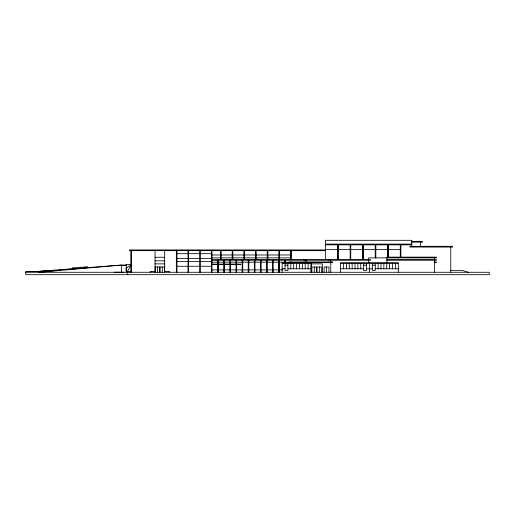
<?xml version="1.0" encoding="UTF-8"?>
<svg xmlns="http://www.w3.org/2000/svg" width="515" height="515" viewBox="0 0 515 515"><rect width="100%" height="100%" fill="white"/><g stroke="black" fill="none" stroke-linecap="round" stroke-linejoin="round"><path stroke-width="0.77" d="M126.928 271.663L126.973 272.281L130.984 265.128M131.357 264.453L126.233 268.141L126.284 272.281L126.201 264.427L131.409 264.427M50.219 270.433L38.49 271.463L38.49 272.055L60.12 270.15L60.12 269.686M72.731 268.856L74.971 268.663M77.952 268.399L80.939 268.135M39.449 272.281L121.398 265.071L126.201 265.071L126.201 264.427M84.003 267.884L121.398 265.071L121.398 272.281M411.8 241.426L422.512 241.426L422.512 242.147L411.8 242.147M325.371 244.097L411.8 244.097M325.371 244.644L411.8 244.644M325.371 244.812L411.8 244.812M325.371 249.447L400.606 249.447M325.371 249.93L129.484 249.93L129.484 250.651L325.371 250.651M176.954 253.657L211.182 253.657M212.193 254.977L290.943 254.977M155.047 257.255L164.678 257.255M212.193 257.861L291.194 257.861M176.954 258.459L211.182 258.459M211.601 259.541L370.51 259.541L370.51 260.262L211.98 260.262M386.9 259.541L436.43 259.541L436.43 260.262L386.9 260.262M155.047 260.86L164.678 260.86M176.954 261.466L211.182 261.466M434.036 261.942L436.43 261.942L436.43 262.663L434.506 262.663M211.98 262.187L291.194 262.187M282.136 263.384L310.976 263.384M340.608 263.384L398.282 263.384M155.047 263.867L164.678 263.867M211.98 264.105L240.814 264.105L240.814 264.588L211.98 264.588M285.02 265.186L287.904 265.186M363.674 265.186L366.558 265.186M372.326 265.186L375.21 265.186M121.398 265.431L126.201 265.431M176.954 266.268L211.182 266.268M155.047 266.989L164.678 266.989M282.136 268.791L285.02 268.791M287.904 268.791L310.976 268.791M340.608 268.791L363.674 268.791M366.558 268.791L372.326 268.791M375.21 268.791L398.282 268.791M211.98 269.873L282.812 269.873M450.329 270.356L462 270.356L468.335 272.281M41.02 271.437L25.75 271.437L25.75 274.682L489.25 274.682L489.25 272.281L25.75 272.281L72.776 268.733L72.673 267.897L87.151 266.809L87.151 267.774M155.047 271.437L150.238 271.437L150.238 272.281M164.678 271.437L169.487 271.437L169.487 272.281M126.284 271.675L131.409 271.675L131.409 272.281L131.409 250.651M114.427 272.19L123.697 272.19M87.087 266.809L87.151 267.652M450.76 247.046L450.76 272.281M434.506 257.861L434.506 272.281M420.594 242.147L420.594 246.325M411.8 246.325L411.8 240.318L325.371 240.318L325.371 259.541M400.902 244.644L400.902 257.139M400.606 244.644L400.606 257.094M400.303 244.644L400.303 257.139M398.282 272.281L398.282 262.663L340.608 262.663L340.608 272.281M395.398 263.384L395.398 268.791M392.514 263.384L392.514 268.791M389.63 263.384L389.63 268.791M388.362 244.644L388.362 257.139M388.065 244.644L388.065 257.094M387.763 244.644L387.763 257.139M386.9 262.663L386.9 257.139L436.43 257.139L436.43 257.861L368.585 257.861L368.585 262.663M386.746 263.384L386.746 268.791M383.862 263.384L383.862 268.791M380.978 263.384L380.978 268.791M378.094 263.384L378.094 268.791M375.828 244.644L375.828 257.918M375.525 244.644L375.525 257.861M375.223 244.644L375.223 257.918M375.21 263.384L375.21 270.478L372.326 270.478L372.326 263.384M369.442 262.663L369.442 272.281M366.558 263.384L366.558 270.478L363.674 270.478L363.674 263.384M363.287 244.644L363.287 259.483M362.985 244.644L362.985 259.541M362.689 244.644L362.689 259.483M360.79 263.384L360.79 268.791M357.906 263.384L357.906 268.791M355.022 263.384L355.022 268.791M352.138 263.384L352.138 268.791M350.747 244.644L350.747 259.483M350.451 244.644L350.451 259.541M350.149 244.644L350.149 259.483M349.254 263.384L349.254 268.791M346.37 263.384L346.37 268.791M343.486 263.384L343.486 268.791M338.213 244.644L338.213 259.483M337.911 244.644L337.911 259.541M337.608 244.644L337.608 259.483M330.752 260.262L330.752 272.281M328.95 272.281L328.95 266.989L324.147 266.989L324.147 272.281M328.834 259.541L328.834 260.262M326.549 266.989L326.549 272.281M322.345 272.281L322.345 263.867L311.292 263.867L311.292 272.281M321.746 272.281L321.746 266.989L316.937 266.989L316.937 272.281M319.339 266.989L319.339 272.281M316.699 272.281L316.699 266.989L311.89 266.989L311.89 272.281M314.292 266.989L314.292 272.281M310.976 262.663L310.976 272.281M308.092 263.384L308.092 268.791M306 260.262L306 262.663M305.208 263.384L305.208 268.791M304.082 259.541L304.082 260.262M302.324 263.384L302.324 268.791M299.44 263.384L299.44 268.791M296.556 263.384L296.556 268.791M293.672 263.384L293.672 268.791M291.194 250.651L291.194 259.541M290.943 250.651L290.943 257.861M290.788 263.384L290.788 268.791M290.589 250.651L290.589 259.541M289.269 262.663L289.269 261.942L332.677 261.942L332.677 262.663L282.136 262.663L282.136 272.281M287.904 263.384L287.904 270.478L285.02 270.478L285.02 263.384M285.4 260.262L285.4 262.663M285.098 260.262L285.098 262.187M284.795 260.262L284.795 262.663M279.516 250.651L279.516 259.463M279.304 260.262L279.304 272.281M279.008 260.262L279.008 272.281M278.918 250.651L278.918 259.463M278.705 260.262L278.705 272.281M273.214 260.262L273.214 272.281M272.609 260.262L272.609 272.281M267.839 250.651L267.839 259.463M267.24 250.651L267.24 259.463M267.118 260.262L267.118 272.281M266.822 260.262L266.822 272.281M266.519 260.262L266.519 272.281M261.028 260.262L261.028 272.281M260.725 260.262L260.725 272.281M260.423 260.262L260.423 272.281M256.167 250.651L256.167 259.463M255.562 250.651L255.562 259.463M254.931 260.262L254.931 272.281M254.629 260.262L254.629 272.281M254.333 260.262L254.333 272.281M248.842 260.262L248.842 272.281M248.539 260.262L248.539 272.281M248.236 260.262L248.236 272.281M244.49 250.651L244.49 259.463M243.891 250.651L243.891 259.463M242.745 260.262L242.745 272.281M242.443 260.262L242.443 272.281M242.147 260.262L242.147 272.281M236.655 260.262L236.655 272.281M236.05 260.262L236.05 272.281M232.819 250.651L232.819 259.463M232.214 250.651L232.214 259.463M230.559 260.262L230.559 272.281M230.257 260.262L230.257 272.281M229.96 260.262L229.96 272.281M224.469 260.262L224.469 272.281M224.167 260.262L224.167 272.281M223.864 260.262L223.864 272.281M221.141 250.651L221.141 259.463M220.542 250.651L220.542 259.463M218.373 260.262L218.373 272.281M218.07 260.262L218.07 272.281M217.774 260.262L217.774 272.281M213.905 249.93L213.905 250.651M211.98 250.651L211.98 272.281M211.382 250.651L211.382 272.281M200.303 250.651L200.303 272.281M199.704 250.651L199.704 272.281M188.632 250.651L188.632 272.281M188.026 250.651L188.026 272.281M176.954 250.651L176.954 272.281M176.355 250.651L176.355 272.281M164.678 250.651L164.678 272.281M164.562 266.989L164.562 272.281M162.277 266.989L162.277 272.281M159.991 266.989L159.991 272.281M159.766 266.989L159.766 272.281M157.481 266.989L157.481 272.281M155.202 266.989L155.202 272.281M155.047 250.651L155.047 272.281M130.81 250.651L130.81 272.281M127.72 272.281L127.72 274.682M126.973 271.675L126.973 272.281M90.756 267.375L69.132 269.358L69.132 269.01M72.731 267.897L72.731 269.042M452.679 246.325L409.882 246.325L409.882 247.046L452.679 247.046L452.679 246.325"/></g></svg>
